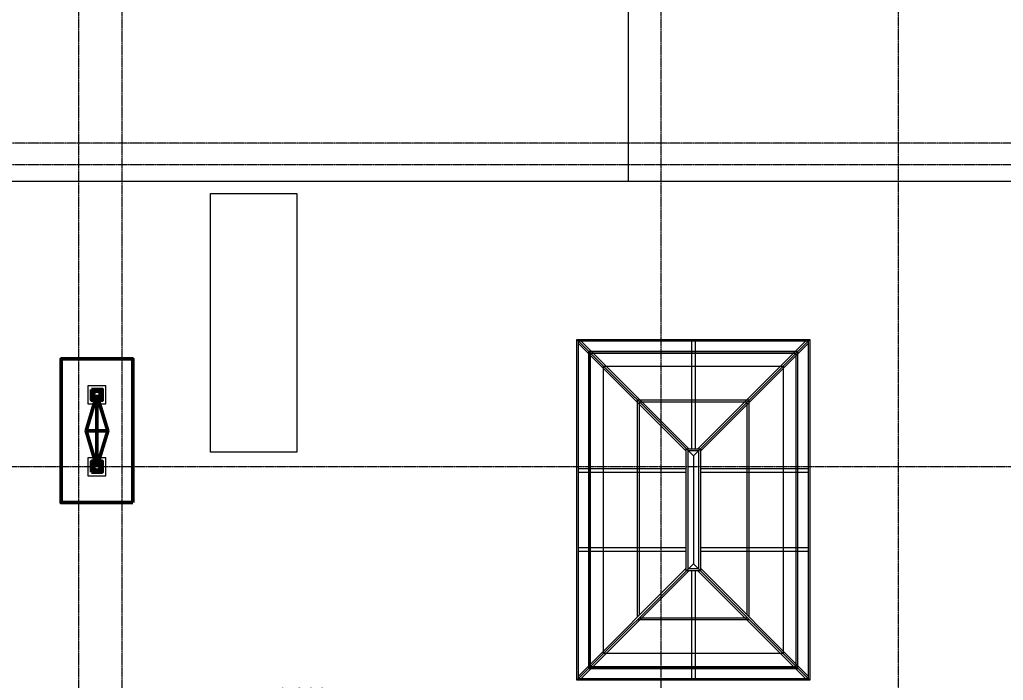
# Model space of a CAD drawing. Header units: millimetres. Extents: x -231292 to 573618, y -153144 to 564035.
# Drawn here: x 114704 to 128392, y 459529 to 468720 of the extents above; entities that cross this region are included whole.
import ezdxf
from ezdxf import colors
from ezdxf.entities.mleader import LeaderData, LeaderLine
from ezdxf.math import Vec2, Vec3

# ---------------------------------------------------------------- set-up
doc = ezdxf.new("R2010")
doc.units = ezdxf.units.MM
doc.linetypes.add('CENTER2', pattern=[28.575, 19.05, -3.175, 3.175, -3.175])
doc.layers.get('0').update_dxf_attribs({"color": 250})
doc.layers.add('АР_Делит', color=250, linetype='Continuous', lineweight=0, plot=False)
for name, color, linetype, lineweight in [('АР_ЗФонари', 250, 'Continuous', 0), ('АР_Кровля_разуклонка', 250, 'Continuous', 9), ('АР_Ф_ЛК', 250, 'Continuous', 5), ('АР_ФАСАД', 250, 'Continuous', 9), ('Марка окна', 250, 'Continuous', 0), ('Правки_АЛ', 250, 'Continuous', 60), ('Разуклонка', 250, 'Continuous', 0), ('РД_Воронки с кровли', 250, 'Continuous', 18), ('РД_Оси_100', 250, 'Continuous', 0)]:
    doc.layers.add(name, color=color, linetype=linetype, lineweight=lineweight)
doc.styles.add('style1', font='ARIALN.TTF')

# ---------------------------------------------------------------- blocks, each defined once
blk = doc.blocks.new('ап')
at = {"layer": 'Разуклонка', "color": 3, "lineweight": 50, "ltscale": 2}
for p, q in [((239618, 244457), (239768, 244957)), ((239768, 243957), (239768, 244957)), ((239768, 244957), (239918, 244457)), ((239768, 243957), (239618, 244457)), ((239618, 244457), (239918, 244457)), ((239918, 244457), (239768, 243957))]:
    blk.add_line(p, q, dxfattribs=at)
at = {"layer": 'Разуклонка', "color": 3, "lineweight": 50}
for points in [[(240268, 243457), (239268, 243457), (239268, 245457), (240268, 245457)], [(239693, 243882), (239843, 243882), (239843, 244032), (239693, 244032)]]:
    blk.add_lwpolyline(points, close=True, dxfattribs=at)
at = {"layer": 'Разуклонка', "color": 3, "linetype": 'Continuous', "lineweight": 50}
blk.add_lwpolyline([(239693, 245032), (239693, 244882), (239843, 244882), (239843, 245032)], close=True, dxfattribs=at)
at = {"layer": 'Разуклонка', "color": 3, "lineweight": 50}
for centre in [(239768, 244957), (239768, 243957)]:
    blk.add_circle(centre, 50, dxfattribs=at)
blk = doc.blocks.new('ЗФ_2.5х4')
at = {"layer": 'АР_Делит', "color": 6}
for p, q in [((-1620, 1620), (0, 0)), ((1620, 1620), (0, 0)), ((0, 0), (0, -1500)), ((-1620, -3120), (0, -1500)), ((1620, -3120), (0, -1500))]:
    blk.add_line(p, q, dxfattribs=at)
at = {"layer": 'АР_Ф_ЛК', "color": 4, "lineweight": 0}
for p, q in [((-1600, 1565), (-99, 64)), ((-1565, 1600), (-64, 99)), ((-25, 1600), (-25, 99)), ((25, 1600), (25, 99)), ((1565, 1600), (64, 99)), ((1600, 1565), (99, 64)), ((-1456, -2956), (-1456, 1456)), ((-1456, 1456), (1456, 1456)), ((-1430, -2930), (-1430, 1430)), ((-1430, 1430), (1430, 1430)), ((1430, -2930), (1430, 1430)), ((1456, -2956), (1456, 1456)), ((-778, -2242), (-778, 778)), ((-778, 778), (778, 778)), ((-751, -2216), (-751, 751)), ((-751, 751), (751, 751)), ((751, -2216), (751, 751)), ((778, -2242), (778, 778)), ((-1600, -175), (-99, -175)), ((-1600, -225), (-99, -225)), ((99, -175), (1600, -175)), ((99, -225), (1600, -225)), ((-1600, -1275), (-99, -1275)), ((-1600, -1325), (-99, -1325)), ((99, -1275), (1600, -1275)), ((99, -1325), (1600, -1325)), ((-99, -1564), (-1600, -3065)), ((-64, -1599), (-1565, -3100)), ((-25, -1599), (-25, -3100)), ((25, -1599), (25, -3100)), ((64, -1599), (1565, -3100)), ((99, -1564), (1600, -3065)), ((-778, -2278), (778, -2278)), ((-751, -2251), (751, -2251)), ((-1456, -2956), (1456, -2956)), ((-1430, -2930), (1430, -2930))]:
    blk.add_line(p, q, dxfattribs=at)
at = {"layer": 'АР_Ф_ЛК', "lineweight": 5}
for points in [[(-1620, 1620), (1620, 1620), (1620, -3120), (-1620, -3120)], [(-1600, 1600), (1600, 1600), (1600, -3100), (-1600, -3100)]]:
    blk.add_lwpolyline(points, close=True, dxfattribs=at)
at = {"layer": 'АР_Ф_ЛК'}
for points in [[(-1450, 1450), (1450, 1450), (1450, -2950), (-1450, -2950)], [(-1250, 1250), (1250, 1250), (1250, -2750), (-1250, -2750)]]:
    blk.add_lwpolyline(points, close=True, dxfattribs=at)
at = {"layer": 'АР_Ф_ЛК', "color": 4, "lineweight": 0}
for points in [[(-99, -1599), (-99, 99), (99, 99), (99, -1599)], [(-73, -1573), (-73, 73), (73, 73), (73, -1573)]]:
    blk.add_lwpolyline(points, close=True, dxfattribs=at)
blk = doc.blocks.new('_DotSmall')
at = {"color": 0, "linetype": 'ByBlock', "const_width": 0.5}
blk.add_lwpolyline([(-0.0625, 0, 1), (0.0625, 0, 1)], format="xyb", close=True, dxfattribs=at)
blk = doc.blocks.new('СОШ_2200_АР_ОСИ_М100_28.05.24')
at = {"layer": 'РД_Оси_100', "linetype": 'CENTER2'}
for p, q in [((65100, -6155), (65100, 139938.679)), ((73200, -6155), (73200, 139938.679)), ((-5954.958, 96300), (119910, 96300))]:
    blk.add_line(p, q, dxfattribs=at)
for points in [[(65700, -6155), (65700, 139938.679)], [(76500, 139938.679), (76500, -6155)], [(119910, 100950), (119410, 100800), (-5454.958, 100800), (-5954.958, 100950)], [(119910, 100350), (119410, 100500), (-5454.958, 100500), (-5954.958, 100350)]]:
    blk.add_lwpolyline(points, dxfattribs=at)
blk = doc.blocks.new('A$Cd58bfb5e')
at = {"layer": 'РД_Воронки с кровли', "lineweight": 0, "ltscale": 2}
for p, q in [((-500, 0), (0, 150)), ((0, 150), (500, 0)), ((0, -150), (0, 150)), ((500, 0), (-500, 0)), ((500, 0), (0, -150)), ((0, -150), (-500, 0))]:
    blk.add_line(p, q, dxfattribs=at)
at = {"layer": 'РД_Воронки с кровли'}
for points in [[(1000, 500), (1000, -500), (-1000, -500), (-1000, 500)], [(625, -125), (625, 125), (375, 125), (375, -125)]]:
    blk.add_lwpolyline(points, close=True, dxfattribs=at)
at = {"layer": 'РД_Воронки с кровли', "linetype": 'Continuous', "lineweight": 0}
blk.add_lwpolyline([(-625, -125), (-375, -125), (-375, 125), (-625, 125)], close=True, dxfattribs=at)
at = {"layer": 'РД_Воронки с кровли', "lineweight": 0}
for centre in [(-500, 0), (500, 0)]:
    blk.add_circle(centre, 50, dxfattribs=at)
blk = doc.blocks.new('воронки с кровли')
at = {"layer": 'РД_Воронки с кровли', "lineweight": 70, "rotation": 270}
blk.add_blockref('A$Cd58bfb5e', (-166101, 289072), dxfattribs=at)

msp = doc.modelspace()

# ---------------------------------------------------------------- linework, layer by layer
at = {"layer": 'АР_Делит'}
for points in [[(118558.769, 462701.75), (117358.769, 462701.75), (117358.769, 466301.75), (118558.769, 466301.75)], [(122828.768, 463901.752), (125328.768, 463901.752), (125328.768, 459901.753), (122828.768, 459901.753)]]:
    msp.add_lwpolyline(points, close=True, dxfattribs=at)
at = {"layer": 'АР_Кровля_разуклонка'}
msp.add_lwpolyline([(122458.768, 464271.753), (125698.768, 464271.753), (125698.768, 459531.753), (122458.768, 459531.753)], close=True, dxfattribs=at)
at = {"layer": 'АР_ФАСАД'}
for points in [[(123173.768, 495356.753), (123173.768, 466471.753)], [(88158.768, 466471.753), (165383.768, 466471.753)]]:
    msp.add_lwpolyline(points, dxfattribs=at)

# ---------------------------------------------------------------- block references
at = {"layer": 'АР_ЗФонари'}
msp.add_blockref('ЗФ_2.5х4', (124078.768, 462651.753), dxfattribs=at)
at = {"layer": 'Правки_АЛ'}
msp.add_blockref('ап', (-123988.94, 218544.063), dxfattribs=at)

# ---------------------------------------------------------------- leaders
at = {"layer": 'АР_Делит'}
ml = msp.add_multileader_mtext('Standard', dxfattribs=at)
ml.set_content('предусмотреть лорбик_файерборд по мет.каркасу  от ФГ-15 до покрытия фермы/перекрытия', color=256, style='style1')
ml.set_leader_properties(color=256)
ml.build(insert=Vec2(0, 0))
ml.multileader.update_dxf_attribs({"has_dogleg": 0, "text_left_attachment_type": 6, "text_right_attachment_type": 6, "arrow_head_size": 500, "scale": 100})
ctx = ml.context
ctx.base_point, ctx.scale, ctx.char_height, ctx.arrow_head_size, ctx.landing_gap_size, ctx.plane_origin, ctx.plane_x_axis, ctx.plane_y_axis = Vec3(88386.092, 448523.465), 100, 300, 500, 50, Vec3(70706.091, 432922.418), Vec3(1, 0.00000001), Vec3(-0.00000001, 1)
ctx.left_attachment, ctx.right_attachment = 6, 6
notes = []
notes.append((ctx, [(1, (1, 1, 0), (88378.092, 448523.465), (1, 0.00000001), 8, [(0, [(97778.767, 450771.753)], 0, []), (1, [(62578.768, 519067.753)], 0, [])])]))
ctx.mtext.insert, ctx.mtext.text_direction, ctx.mtext.rotation, ctx.mtext.width, ctx.mtext.defined_height, ctx.mtext.flow_direction = Vec3(88436.092, 448906.753), Vec3(1, 0.00000001), 0.00000001, 4538.94863, 395.157, 5
for ctx, leaders in notes:
    for number, flags, end, landing, length, lines in leaders:
        leader = LeaderData()
        leader.index, (leader.has_last_leader_line, leader.has_dogleg_vector, leader.attachment_direction) = number, flags
        leader.last_leader_point, leader.dogleg_vector, leader.dogleg_length = Vec3(end), Vec3(landing), length
        for number, points, colour, breaks in lines:
            line = LeaderLine()
            line.index, line.vertices, line.color, line.breaks = number, Vec3.list(points), colors.encode_raw_color(colour), breaks
            leader.lines.append(line)
        ctx.leaders.append(leader)

# ---------------------------------------------------------------- next in the draw order: leaders
at = {"layer": 'Марка окна', "lineweight": 0, "ltscale": 20}
ml = msp.add_multileader_mtext('Standard', dxfattribs=at)
ml.set_content('+16.200\\P+13.500', color=256, style='style1')
ml.set_leader_properties(color=256, linetype='ByLayer', lineweight=-1)
ml.set_arrow_properties(name='DOTSMALL')
ml.build(insert=Vec2(0, 0))
ml.multileader.update_dxf_attribs({"text_left_attachment_type": 6, "text_right_attachment_type": 6, "dogleg_length": 200, "arrow_head_size": 250})
ctx = ml.context
ctx.base_point, ctx.char_height, ctx.arrow_head_size, ctx.landing_gap_size, ctx.plane_origin = Vec3(117949.491, 459122.224), 250, 250, 0, Vec3(117832.907, 457487.935)
ctx.left_attachment, ctx.right_attachment = 6, 6
notes = []
notes.append((ctx, [(0, (1, 1, 0), (119513.007, 459122.224), (-1, 0), 550.044, [(0, [(119513.007, 457101.753)], 0, [])])]))
ctx.mtext.insert, ctx.mtext.line_spacing_factor, ctx.mtext.flow_direction = Vec3(117949.491, 459422.224), 0.96, 5
ctx.mtext.has_bg_fill, ctx.mtext.bg_color, ctx.mtext.bg_scale_factor, ctx.mtext.bg_transparency, ctx.mtext.use_window_bg_color = 1, -1027028792, 1.5, 0, 1
for ctx, leaders in notes:
    for number, flags, end, landing, length, lines in leaders:
        leader = LeaderData()
        leader.index, (leader.has_last_leader_line, leader.has_dogleg_vector, leader.attachment_direction) = number, flags
        leader.last_leader_point, leader.dogleg_vector, leader.dogleg_length = Vec3(end), Vec3(landing), length
        for number, points, colour, breaks in lines:
            line = LeaderLine()
            line.index, line.vertices, line.color, line.breaks = number, Vec3.list(points), colors.encode_raw_color(colour), breaks
            leader.lines.append(line)
        ctx.leaders.append(leader)

# ---------------------------------------------------------------- next in the draw order: block references
at = {"layer": 'РД_Воронки с кровли', "lineweight": 0}
msp.add_blockref('воронки с кровли', (281879.593, 173928.913), dxfattribs=at)
at = {"layer": 'РД_Оси_100'}
msp.add_blockref('СОШ_2200_АР_ОСИ_М100_28.05.24', (50428.768, 366201.753), dxfattribs=at)

# ---------------------------------------------------------------- next in the draw order: leaders
at = {"layer": 'АР_Делит'}
ml = msp.add_multileader_mtext('Standard', dxfattribs=at)
ml.set_content('файерборд по мет.каркасу от блоков до покрытия фермы', color=256, style='style1')
ml.set_leader_properties(color=256)
ml.build(insert=Vec2(0, 0))
ml.multileader.update_dxf_attribs({"has_dogleg": 0, "text_left_attachment_type": 6, "text_right_attachment_type": 6, "arrow_head_size": 500, "scale": 100})
ctx = ml.context
ctx.base_point, ctx.scale, ctx.char_height, ctx.arrow_head_size, ctx.landing_gap_size, ctx.plane_origin, ctx.plane_x_axis, ctx.plane_y_axis = Vec3(93866.227, 460059.656), 100, 300, 500, 50, Vec3(74863.131, 445764.321), Vec3(1, 0.00000001), Vec3(-0.00000001, 1)
ctx.left_attachment, ctx.right_attachment = 6, 6
notes = []
notes.append((ctx, [(0, (1, 1, 0), (98252.808, 460059.656), (-1, -0.00000001), 8, [(0, [(104028.768, 453751.752), (108348.768, 453684.911)], 0, [])])]))
ctx.mtext.insert, ctx.mtext.text_direction, ctx.mtext.rotation, ctx.mtext.width, ctx.mtext.defined_height, ctx.mtext.flow_direction = Vec3(93916.227, 460442.944), Vec3(1, 0.00000001), 0.00000001, 4538.94863, 395.157, 5
for ctx, leaders in notes:
    for number, flags, end, landing, length, lines in leaders:
        leader = LeaderData()
        leader.index, (leader.has_last_leader_line, leader.has_dogleg_vector, leader.attachment_direction) = number, flags
        leader.last_leader_point, leader.dogleg_vector, leader.dogleg_length = Vec3(end), Vec3(landing), length
        for number, points, colour, breaks in lines:
            line = LeaderLine()
            line.index, line.vertices, line.color, line.breaks = number, Vec3.list(points), colors.encode_raw_color(colour), breaks
            leader.lines.append(line)
        ctx.leaders.append(leader)

doc.saveas('drawing.dxf')
